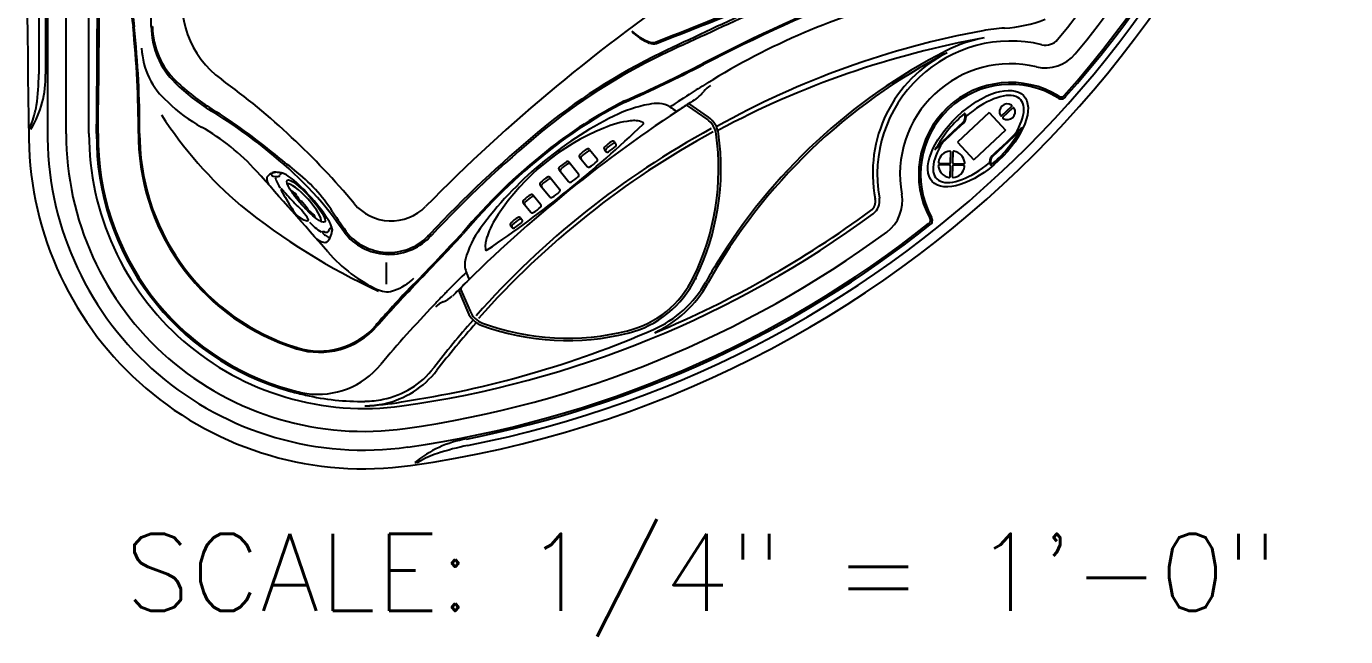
# Model space of a CAD drawing. Extents: x 1075 to 1144, y 510 to 635.
# Drawn here: x 1075.3 to 1143.7, y 510.3 to 541.9 of the extents above; entities that cross this region are included whole.
import ezdxf
from ezdxf.enums import TextEntityAlignment as Align

# ---------------------------------------------------------------- set-up
doc = ezdxf.new("R2010")
doc.units = 0
doc.header["$MEASUREMENT"] = 0
doc.layers.add('1', color=4, linetype='Continuous')
doc.layers.add('DIM', color=3, linetype='Continuous')
doc.styles.add('SIMPLEX', font='simplex')

# ---------------------------------------------------------------- blocks, each defined once
blk = doc.blocks.new('F')
at = {"layer": '1', "color": 3}
for p, q in [((1.13, 2.119), (1.523, 1.633)), ((1.9, 2.118), (1.979, 2.02)), ((2.416, 2.516), (2.495, 2.418)), ((0.064, 1.459), (0.557, 0.851)), ((0.614, 1.722), (1.006, 1.237)), ((-0.452, 1.061), (0.039, 0.455)), ((-1.43, 0.269), (-0.939, -0.337)), ((-0.914, 0.667), (-0.422, 0.059)), ((-2.311, -0.646), (-1.919, -1.13)), ((-1.795, -0.248), (-1.401, -0.734)), ((-2.967, -1.822), (-2.89, -1.917)), ((-2.451, -1.424), (-2.373, -1.521))]:
    blk.add_line(p, q, dxfattribs=at)
for centre, radius, start, end in [((-38.87, 48.145), 61.877, 304.10274, 313.7293), ((3.726, -0.886), 4.514, 96.24872, 114.25152), ((3.429, 2.354), 1.262, 68.96384, 98.87325), ((3.861, 3.475), 0.0609, 313.7293, 68.96384), ((6.418, -7.93), 12.05, 112.16541, 146.36391), ((2.328, -0.013), 2.531, 121.66726, 132.32737), ((1.052, 2.056), 0.1, 38.99332, 121.66726), ((1.131, 1.958), 0.1, 38.99332, 121.66726), ((1.977, 2.181), 0.1, 132.32737, 218.99332), ((3.614, 0.384), 2.531, 121.66726, 132.32737), ((2.057, 2.083), 0.1, 132.32737, 218.99332), ((3.694, 0.286), 2.531, 121.66726, 132.32737), ((0.563, 4.464), 2.906, 302.0951, 311.32656), ((2.338, 2.453), 0.1, 38.99332, 121.66726), ((2.418, 2.355), 0.1, 38.99332, 121.66726), ((2.416, 2.356), 0.1, 311.32656, 38.99332), ((1.263, -0.673), 2.531, 121.66726, 132.32737), ((1.342, -0.771), 2.531, 121.66726, 132.32737), ((-0.013, 1.396), 0.1, 38.99332, 121.66726), ((0.066, 1.298), 0.1, 38.99332, 121.66726), ((0.691, 1.785), 0.1, 132.32737, 218.99332), ((0.771, 1.686), 0.1, 132.32737, 218.99332), ((2.408, -0.111), 2.531, 121.66726, 132.32737), ((-0.408, 3.678), 2.906, 302.0951, 311.32656), ((1.445, 1.57), 0.1, 311.32656, 38.99332), ((2.054, 2.086), 0.1, 218.99332, 302.0951), ((0.284, -1.465), 2.531, 121.66726, 132.32737), ((-0.992, 0.604), 0.1, 38.99332, 121.66726), ((-0.374, 1.124), 0.1, 132.32737, 218.99332), ((-0.295, 1.026), 0.1, 132.32737, 218.99332), ((-1.374, 2.895), 2.906, 302.0951, 311.32656), ((0.479, 0.788), 0.1, 311.32656, 38.99332), ((1.083, 1.3), 0.1, 218.99332, 302.0951), ((-1.352, 0.332), 0.1, 132.32737, 218.99332), ((-1.273, 0.234), 0.1, 132.32737, 218.99332), ((0.364, -1.563), 2.531, 121.66726, 132.32737), ((-0.912, 0.506), 0.1, 38.99332, 121.66726), ((-0.499, -0.004), 0.1, 311.32656, 38.99332), ((0.117, 0.518), 0.1, 218.99332, 302.0951), ((-2.233, -0.583), 0.1, 132.32737, 218.99332), ((-0.596, -2.38), 2.531, 121.66726, 132.32737), ((-2.154, -0.681), 0.1, 132.32737, 218.99332), ((-0.517, -2.478), 2.531, 121.66726, 132.32737), ((-1.872, -0.311), 0.1, 38.99332, 121.66726), ((-1.793, -0.409), 0.1, 38.99332, 121.66726), ((-0.861, -0.274), 0.1, 218.99332, 302.0951), ((-2.352, 2.103), 2.906, 302.0951, 311.32656), ((-0.031, -3.766), 4.375, 144.97779, 161.87641), ((-1.841, -1.067), 0.1, 218.99332, 302.0951), ((-3.332, 1.31), 2.906, 302.0951, 311.32656), ((-1.479, -0.797), 0.1, 311.32656, 38.99332), ((-2.889, -1.759), 0.1, 132.32737, 218.99332), ((-1.253, -3.556), 2.531, 121.66726, 132.32737), ((-2.81, -1.857), 0.1, 132.32737, 218.99332), ((-2.813, -1.854), 0.1, 218.99332, 302.0951), ((-1.173, -3.654), 2.531, 121.66726, 132.32737), ((-4.304, 0.524), 2.906, 302.0951, 311.32656), ((-2.529, -1.487), 0.1, 38.99332, 121.66726), ((-2.449, -1.585), 0.1, 38.99332, 121.66726), ((-2.45, -1.584), 0.1, 311.32656, 38.99332), ((-2.806, -2.909), 1.473, 159.98866, 185.3846), ((-4.211, -3.041), 0.0609, 185.3846, 304.10274)]:
    blk.add_arc(centre, radius, start, end, dxfattribs=at)
blk = doc.blocks.new('ROTY')
at = {"layer": '1', "linetype": 'Continuous'}
for centre, radius, start, end in [((-0.616, 1.513), 0.763, 114.01023, 136.09207), ((-0.773, 1.865), 0.377, 82.96146, 114.01023), ((-1.243, -1.944), 4.215, 80.93051, 82.96146), ((-1.039, -0.668), 2.924, 76.76813, 80.93051), ((1.23, -0.56), 1.054, 309.88861, 318.97012), ((1.849, -1.098), 0.234, 318.97012, 347.08813), ((-0.909, -0.042), 3.184, 339.62431, 346.41714)]:
    blk.add_arc(centre, radius, start, end, dxfattribs=at)
at = {"layer": '1', "color": 3, "linetype": 'Continuous'}
for centre, radius, start, end in [((-0.927, 2.105), 0.0513, 134.3266, 230.98389), ((-0.729, 1.903), 0.334, 88.14356, 134.3266), ((-0.684, 2.796), 0.781, 249.37116, 274.83427), ((-0.623, 2.115), 0.0971, 272.80319, 347.35006), ((-0.406, 2.098), 0.121, 140.44503, 180.24516), ((-0.45, 2.135), 0.0637, 87.78777, 140.44503), ((2.217, 3.079), 3.198, 200.69078, 211.3953), ((7.639, 5.512), 9.13, 207.47677, 214.33311), ((-1.359, 0.33), 1.387, 40.45711, 46.92771), ((9.448, 9.546), 12.816, 220.45711, 224.64193), ((1.171, 0.87), 1.186, 205.37982, 253.53886), ((-2.086, -2.076), 3.561, 31.8784, 47.28703), ((0.883, -0.164), 0.113, 244.58557, 299.69582), ((0.901, -0.23), 0.0502, 319.80044, 40.89631), ((2.723, 1.074), 2.226, 219.58303, 239.72153), ((2.103, -0.748), 0.075, 37.59308, 173.90052), ((1.699, -0.878), 0.0314, 85.73665, 241.79875), ((2.081, -0.616), 0.491, 216.16668, 236.3184), ((1.639, -1.679), 0.835, 80.48817, 85.73665), ((1.93, 0.057), 0.925, 260.48817, 266.83098), ((2.622, 0.105), 1.392, 234.41229, 244.89166), ((1.887, -0.725), 0.142, 266.83098, 353.90052)]:
    blk.add_arc(centre, radius, start, end, dxfattribs=at)
at = {"layer": '1', "color": 2, "linetype": 'Continuous'}
for centre, radius, start, end in [((3.848, 6.904), 6.78, 235.5426, 237.97987), ((-0.662, 0.205), 1.241, 23.69319, 51.50247), ((0.166, 1.016), 0.164, 8.51481, 57.97987), ((1.087, 1.407), 0.843, 205.75717, 231.40658), ((-0.977, -0.913), 2.265, 33.40201, 47.20212), ((0.163, -0.558), 1.115, 33.60403, 57.20434), ((1.529, 0.747), 0.741, 213.88863, 234.96411), ((0.88, -0.238), 0.439, 14.3626, 59.41001)]:
    blk.add_arc(centre, radius, start, end, dxfattribs=at)
at = {"layer": '1', "linetype": 'Continuous'}
for centre, major_axis, ratio, start_param, end_param in [((0.843, 0.669), (-1.321, 1.497), 0.178146, 3.141593, 6.283185), ((0.375, 0.339), (-1.54, 1.703), 0.220295, 6.283185, 6.840134), ((0.375, 0.339), (-1.54, 1.703), 0.220295, 8.766501, 9.466879)]:
    blk.add_ellipse(centre, major_axis=major_axis, ratio=ratio, start_param=start_param, end_param=end_param, dxfattribs=at)
at = {"layer": '1', "color": 3, "linetype": 'Continuous'}
for centre, major_axis, ratio, start_param, end_param in [((-0.428, 1.308), (-0.0379, 0.061), 0.468859, -1.271156, 1.443177), ((0.704, 0.636), (-0.88, 0.98), 0.23072, 3.246849, 6.181602)]:
    blk.add_ellipse(centre, major_axis=major_axis, ratio=ratio, start_param=start_param, end_param=end_param, dxfattribs=at)
blk.add_ellipse((0.819, 0.742), major_axis=(-0.97, 1.08), ratio=0.19928, dxfattribs=at)
blk = doc.blocks.new('control hd')
at = {"layer": '1', "color": 4}
for p, q in [((0.022, 1.154), (-1.814, 1.151)), ((-2.015, 0), (-2.39, 0.377)), ((-2.323, 0.443), (-1.947, 0.068)), ((-1.876, 0.068), (-1.5, 0.444)), ((-1.434, 0.377), (-1.808, 0)), ((-1.234, 0.094), (-1.234, 0.094)), ((1.349, 0.595), (-0.901, 0.591)), ((-0.901, 0.591), (-0.901, -0.654)), ((1.35, 0.59), (1.35, -0.655)), ((1.672, 0.057), (1.672, 0.057)), ((1.721, 0.018), (2.409, 0.019)), ((-2.587, -0.177), (-2.587, -0.177)), ((-2.389, -0.447), (-2.015, -0.07)), ((-1.947, -0.138), (-2.323, -0.514)), ((-1.5, -0.513), (-1.876, -0.138)), ((-1.808, -0.07), (-1.432, -0.447)), ((-0.901, -0.654), (-0.9, -0.658)), ((1.35, -0.655), (-0.9, -0.658)), ((1.672, -0.115), (1.672, -0.115)), ((1.721, -0.076), (2.409, -0.077)), ((-0.077, -1.196), (-0.077, -1.152)), ((-0.077, -1.196), (1.826, -1.193))]:
    blk.add_line(p, q, dxfattribs=at)
at = {"layer": '1', "color": 3, "linetype": 'Continuous'}
for p, q in [((-0.901, 0.591), (-0.9, 0.587)), ((1.349, 0.595), (1.35, 0.59))]:
    blk.add_line(p, q, dxfattribs=at)
at = {"layer": '1', "color": 4}
for centre, radius, start, end in [((0, -4.564), 5.996, 86.49678, 107.63239), ((0.022, 1.51), 0.356, 270.04045, 345.62981), ((0.377, 1.4), 0.0243, 22.01453, 115.72876), ((0.309, 1.391), 0.0927, 337.85049, 11.30572), ((-1.645, -0.607), 1.766, 95.49871, 102.2606), ((-0.717, 143.772), 142.67, 269.47696, 270.29707), ((0.021, 1.508), 0.404, 270.29707, 337.85049), ((-1.939, -0.035), 0.668, 142.69732, 217.47764), ((-2.427, 0.337), 0.0542, 47.02378, 142.69732), ((-2.286, 0.481), 0.0532, 127.47764, 225.38823), ((-1.911, -0.007), 0.668, 52.69732, 127.47764), ((-2.05, -0.035), 0.05, 315.14863, 44.93885), ((-1.911, 0.104), 0.05, 225.14863, 314.93885), ((-1.772, -0.035), 0.05, 135.14863, 224.93885), ((-1.539, 0.481), 0.0542, 317.02378, 52.69732), ((-1.396, 0.339), 0.0532, 37.47764, 135.38823), ((-1.884, -0.035), 0.668, 322.69732, 37.47764), ((1.721, 0.068), 0.05, 168.67495, 269.92128), ((2.065, -0.027), 0.407, 15.04042, 165.11227), ((2.409, 0.069), 0.05, 270.07872, 11.32505), ((-2.427, -0.409), 0.0532, 217.47764, 315.38823), ((-2.283, -0.551), 0.0542, 137.02378, 232.69732), ((-1.911, -0.063), 0.668, 232.69732, 307.47764), ((-1.911, -0.174), 0.05, 45.14863, 134.93885), ((-1.537, -0.551), 0.0532, 307.47764, 45.38823), ((-1.395, -0.407), 0.0542, 227.02378, 322.69732), ((1.721, -0.126), 0.05, 90.07872, 191.32505), ((2.065, -0.031), 0.407, 194.88773, 344.95958), ((2.409, -0.127), 0.05, 348.67495, 89.92128), ((-0.08, -1.545), 0.393, 89.53809, 161.83351), ((0.001, 4.605), 6.079, 266.02261, 287.47341), ((-0.077, -1.552), 0.356, 90.0389, 164.866), ((1.73, -857.722), 856.572, 89.984639, 90.120831), ((1.538, 1.573), 2.781, 275.95482, 279.76992), ((1.965, -1.705), 0.555, 82.74146, 90.56738), ((1.984, -1.011), 0.159, 279.21246, 290.57693), ((2.033, -1.172), 0.0177, 62.06447, 82.74146), ((2.039, -1.157), 0.00343, 292.28381, 320.9031), ((2.04, -1.158), 0.00148, 320.9031, 62.06447), ((-0.427, -1.432), 0.0282, 161.56574, 282.62197)]:
    blk.add_arc(centre, radius, start, end, dxfattribs=at)
blk.add_ellipse((0, 0), major_axis=(-3.249, -0.005), ratio=0.482693, dxfattribs=at)
at = {"layer": '1', "color": 3}
for start_param, end_param in [(5.226655, 7.715547), (2.116039, 4.599251)]:
    blk.add_ellipse((0.006, -0.033), major_axis=(-2.99, 0), ratio=0.436917, start_param=start_param, end_param=end_param, dxfattribs=at)
blk = doc.blocks.new('19 HS TX')
at = {"layer": '1', "color": 2, "linetype": 'Continuous'}
blk.add_line((2.764, 16.59), (2.764, 50.487), dxfattribs=at)
at = {"layer": '1', "color": 3, "linetype": 'Continuous'}
for p, q in [((5.047, 22.121), (5.11, 22.121)), ((5.994, 22.15), (6.057, 22.151)), ((32.193, 21.272), (32.143, 21.334)), ((34.584, 20.241), (34.626, 20.173)), ((7.289, 19.306), (7.233, 19.224)), ((34.893, 19.255), (35.107, 19.387)), ((6.835, 18.201), (6.837, 18.207)), ((34.886, 17.437), (33.865, 18.15)), ((33.88, 18.145), (33.865, 18.15)), ((33.237, 17.739), (33.237, 17.739)), ((16.188, 11.392), (16.115, 11.322)), ((20.448, 11.385), (20.521, 11.317)), ((18.191, 8.788), (18.191, 9.904)), ((22.491, 9.043), (22.491, 9.043)), ((34.222, 9.087), (34.259, 9.069)), ((17.764, 8.484), (17.762, 8.487)), ((21.925, 8.48), (22.409, 7.333)), ((17.69, 6.604), (17.63, 6.657)), ((30.715, 6.248), (30.726, 6.205))]:
    blk.add_line(p, q, dxfattribs=at)
at = {"layer": '1', "linetype": 'Continuous'}
for p, q in [((34.815, 17.335), (33.821, 18.028)), ((22.053, 8.498), (22.524, 7.382))]:
    blk.add_line(p, q, dxfattribs=at)
for centre, radius, start, end in [((1166.476, 33.535), 1166.958, 179.15513, 180.84494), ((11.489, 55.822), 56.992, 278.00767, 351.99168), ((72.788, -42.122), 71.747, 123.02859, 134.97219), ((33.085, 11.262), 6.968, 100.65092, 116.45165), ((32.188, 16.669), 1.493, 61.88449, 105.20492), ((43.553, 32.527), 18.03, 233.7523, 235.10094), ((33.75, 17.926), 0.125, 55.09369, 123.02859), ((38.557, 0.263), 19.253, 116.45165, 143.66255), ((34.171, 16.412), 1.125, 8.02335, 55.09356), ((22.567, 14.776), 12.844, 333.98151, 8.02335), ((17.01, 16.583), 17.366, 180.84494, 278.00767), ((26.847, 8.876), 4.717, 143.66255, 165.18805), ((23.197, 9.806), 0.952, 162.34911, 204.42409), ((9.701, 3.677), 13.871, 22.76207, 24.42409), ((29.421, 11.431), 5.217, 284.01944, 333.98151), ((22.168, 8.547), 0.125, 134.97219, 202.90738), ((23.561, 7.82), 1.125, 202.9074, 249.97761), ((27.573, 18.83), 12.844, 249.97761, 284.01944)]:
    blk.add_arc(centre, radius, start, end, dxfattribs=at)
at = {"layer": '1', "color": 3, "linetype": 'Continuous'}
for centre, radius, start, end in [((50835.815, 33.558), 50835.203, 179.9806481, 180.0194052), ((-45904113.378, 41.534), 45904114.959, 359.99996886, 0.0000111784), ((-1914.461, 33.54), 1917.694, 359.493567, 0.440708), ((-1486.816, 33.295), 1490.147, 359.357699, 0.576598), ((11.489, 55.822), 56.023, 318.32622, 351.99168), ((11.478, 55.825), 55.066, 320.39625, 351.99016), ((5253.517, 33.533), 5253.371, 179.848816, 180.151114), ((12203.608, 33.521), 12203.105, 179.9348626, 180.0649968), ((11.489, 55.822), 56.462, 281.14235, 348.857), ((11.489, 55.822), 56.12, 318.32622, 348.85699), ((-93.313, 340.44), 342.882, 291.46221, 293.184), ((-53.591, 244.484), 239.129, 291.02249, 293.48598), ((276.383, -504.32), 578.894, 113.907886, 114.923382), ((140.006, -203.194), 248.459, 113.29858, 115.65269), ((-31.052, 22.045), 37.047, 0.16254, 3.7104), ((54.089, -11.776), 36.489, 103.50968, 121.34532), ((10.097, 22.162), 4.103, 180.16254, 225.72371), ((10.048, 22.191), 3.992, 180.5703, 226.28238), ((32.767, 23.667), 2.56, 223.49662, 248.31706), ((32.74, 23.868), 2.684, 227.01123, 250.87086), ((57.177, -22.057), 44.716, 100.38709, 119.25132), ((50.786, 12.808), 9.269, 93.36035, 100.38709), ((49.834, 29.026), 6.976, 273.36035, 291.11792), ((32.03, 21.813), 0.565, 248.31706, 286.77859), ((31.999, 21.732), 0.424, 250.87086, 289.85078), ((57.448, -24.459), 46.751, 100.17818, 118.12889), ((50.441, 14.594), 7.073, 100.21791, 117.0988), ((9.419, 21.209), 3.93, 182.84107, 229.12657), ((45.832, -7.101), 30.925, 115.65269, 129.81694), ((45.732, -6.914), 30.616, 115.74468, 129.69307), ((60.871, -5.786), 29.85, 117.10055, 150.64538), ((60.864, -5.775), 29.954, 117.0988, 148.71), ((50.371, 14.55), 6.964, 116.41326, 191.10984), ((52.364, 21.997), 2, 256.46524, 320.40327), ((50.554, 14.476), 5.735, 76.46524, 190.25525), ((-4.664, 19.526), 5.177, 328.63117, 1.65092), ((-11.579, 19.759), 11.744, 351.69644, 359.58631), ((14.54, 26.719), 10.467, 225.72371, 238.65092), ((15.255, 27.637), 11.526, 226.28238, 237.97837), ((72.844, -42.207), 72.235, 121.69426, 122.49427), ((50.554, 14.477), 4.766, 58.33422, 208.39269), ((72.844, -42.207), 72.235, 122.49427, 123.59569), ((32.892, 20.188), 2.248, 307.06603, 320.99854), ((35.81, 17.825), 1.507, 123.07952, 140.99854), ((50.554, 14.477), 4.669, 58.34521, 208.37052), ((53.18, 18.661), 0.274, 229.95128, 326.16838), ((53.177, 18.681), 0.191, 230.51035, 325.60464), ((-4.179, 18.679), 4.265, 337.26691, 351.69644), ((12.255, 23.69), 7.68, 225.23788, 241.60591), ((-7.259, -8.364), 30.935, 50.51097, 57.97837), ((72.807, -42.146), 71.777, 122.85586, 123.45469), ((72.807, -42.146), 71.777, 122.49426, 122.85586), ((25.325, 29.873), 22.478, 213.22117, 229.20053), ((-4.533, -4.591), 26.195, 49.88571, 58.65092), ((34.171, 16.412), 1.25, 8.02335, 55.09356), ((-2003.654, -3.498), 2003.514, 0.581354, 0.587078), ((17.01, 16.583), 15.429, 179.98956, 278.00774), ((16.859, 16.44), 13.702, 179.37008, 254.62638), ((16.856, 16.438), 13.62, 179.3577, 254.6313), ((3.066, 7.137), 11.253, 41.8096, 60.52167), ((66.055, -31.359), 62.507, 129.81694, 136.85581), ((65.843, -31.143), 62.103, 129.69307, 136.8672), ((56.405, -22.556), 44.826, 118.47084, 138.49125), ((56.439, -22.611), 44.701, 118.47084, 138.49125), ((22.567, 14.776), 12.969, 333.98151, 8.02335), ((17.01, 16.583), 16.397, 180.84494, 278.00767), ((0.726, 1.03), 18.512, 33.88479, 51.12644), ((-121.454, -150.836), 213.521, 50.8255, 51.17445), ((-243.938, -215.004), 343.455, 41.02962, 41.96131), ((8.246, 7.973), 8.482, 32.51001, 52.38142), ((42.938, 13.09), 0.611, 307.22106, 11.10984), ((42.942, 13.099), 2, 306.37428, 10.2582), ((32.213, 39.658), 34.405, 231.16475, 245.1978), ((67.633, 47.851), 63.054, 214.06593, 215.32486), ((11.327, 56.067), 53.961, 292.64291, 306.34568), ((11.489, 55.822), 56.023, 278.00767, 308.42383), ((11.489, 55.822), 56.12, 281.14236, 308.42383), ((46.206, 12.096), 0.192, 301.34395, 36.54327), ((46.226, 12.092), 0.275, 300.74375, 37.1438), ((18.322, 13.282), 2.949, 220.91501, 318.21493), ((18.321, 13.285), 2.852, 221.58437, 318.23003), ((11.515, 55.748), 54.978, 277.99223, 306.38566), ((21.115, 15.644), 7.903, 221.02962, 245.08692), ((60.005, -5.27), 28.958, 148.68043, 150.70759), ((17.743, 11.026), 2.69, 288.68732, 313.95589), ((72.868, -42.205), 72.235, 134.36592, 135.50663), ((72.807, -42.146), 71.777, 134.5066, 135.14437), ((29.421, 11.431), 5.342, 284.01944, 333.98151), ((29.705, 11.728), 5.784, 293.76435, 330.70759), ((18.213, 9.35), 0.957, 242.94416, 294.18353), ((72.868, -42.205), 72.235, 135.69363, 135.81252), ((72.868, -42.205), 72.235, 135.50663, 135.69363), ((72.807, -42.146), 71.777, 135.14437, 135.50663), ((29.642, 11.663), 5.924, 294.4925, 331.61419), ((58.182, -28.668), 52.261, 135.91453, 140.4415), ((72.868, -42.205), 72.235, 135.81252, 136.30663), ((21.64, 6.662), 1.312, 112.76032, 133.76423), ((20.395, 9.63), 1.906, 292.76032, 309.4157), ((59.071, -25.208), 48.544, 138.59283, 142.33956), ((23.561, 7.82), 1.25, 202.9074, 249.97761), ((11.213, 54.354), 52.248, 278.53212, 293.48648), ((59.748, -25.76), 49.208, 138.63353, 142.31612), ((27.573, 18.83), 12.969, 249.97761, 284.01944), ((14.623, 7.314), 4.238, 262.27468, 320.4415), ((17.136, 7.157), 4.428, 281.44223, 322.33956), ((17.056, 7.216), 4.736, 282.29131, 322.31612), ((16.859, 16.442), 13.705, 254.62638, 257.94385), ((16.294, 14.391), 11.497, 254.6313, 258.76285), ((16.814, 14.904), 12.194, 256.64421, 271.19741), ((16.957, 8.044), 5.332, 271.19741, 281.44223), ((16.608, 15.54), 13.07, 272.02128, 280.38856), ((17.035, 7.316), 4.838, 270.40886, 282.29131), ((23.285, -4.859), 5.699, 99.59817, 129.51891), ((22.311, -4.514), 4.762, 108.06031, 121.03133), ((25.155, -13.236), 13.936, 101.40081, 108.06031), ((11.489, 55.822), 56.875, 278.258, 278.45957)]:
    blk.add_arc(centre, radius, start, end, dxfattribs=at)
at = {"layer": '1', "color": 2, "linetype": 'Continuous'}
for centre, radius, start, end in [((201.61, 42.968), 197.665, 184.49502, 186.05398), ((201.61, 42.968), 197.603, 184.49502, 186.05398), ((12.571, 23.451), 5, 166.12411, 233.99222), ((85.718, -51.649), 91.897, 123.97373, 135.4589), ((77.773, -63.304), 94.031, 111.68644, 117.33348), ((77.773, -63.304), 93.969, 111.68644, 117.33348), ((11.48, 55.828), 53.884, 320.39232, 322.67897), ((-44.849, 16.829), 50.176, 359.72738, 6.05398), ((-44.849, 16.829), 50.239, 359.72738, 6.05398), ((50.559, 14.474), 6.919, 76.51246, 190.22621), ((52.363, 21.998), 0.818, 256.51246, 320.37511), ((0.899, 85.425), 73.39, 293.82006, 297.33348), ((0.899, 85.425), 73.452, 293.82006, 297.33348), ((-12.814, -11.477), 38.178, 39.80347, 53.99222), ((41.294, -2.899), 23.759, 116.92575, 128.56089), ((41.294, -2.899), 23.697, 116.92575, 128.56089), ((17.025, 16.6), 14.261, 180.03987, 277.9388), ((17.896, 16.603), 12.569, 180.05978, 181.63632), ((17.896, 16.603), 12.506, 180.05978, 181.63632), ((17.01, 16.59), 11.683, 181.69611, 252.68661), ((17.01, 16.59), 11.62, 181.69611, 252.68661), ((45.364, -8.058), 30.331, 128.49753, 140.00993), ((45.364, -8.058), 30.268, 128.49753, 140.00993), ((42.941, 13.1), 0.821, 306.42579, 10.22621), ((18.437, 14.563), 2.5, 219.80347, 315.4589), ((11.588, 55.586), 53.624, 277.9388, 306.42579), ((-206.814, 226.121), 313.854, 316.16994, 316.84088), ((-206.814, 226.121), 313.916, 316.16994, 316.84088), ((72.807, -42.146), 73.582, 136.26049, 138.5077), ((72.807, -42.146), 73.663, 136.25583, 137.90709), ((72.807, -42.146), 73.663, 137.90709, 138.50704), ((14.712, 9.224), 3.967, 252.70095, 318.65234), ((14.712, 9.224), 3.904, 252.70095, 318.65234)]:
    blk.add_arc(centre, radius, start, end, dxfattribs=at)
at = {"color": 1, "rotation": 43.18073577683643}
blk.add_blockref('control hd', (48.86, 16.333), dxfattribs=at)
at = {"layer": '1', "color": 1, "linetype": 'Continuous'}
for name, p in [('F', (27.593, 13.65)), ('ROTY', (13.197, 12.35))]:
    blk.add_blockref(name, p, dxfattribs=at)

msp = doc.modelspace()

# ---------------------------------------------------------------- block references
at = {"layer": '1'}
msp.add_blockref('19 HS TX', (1075.762, 519.794), dxfattribs=at)

# ---------------------------------------------------------------- texts
at = {"layer": 'DIM', "style": 'SIMPLEX'}
msp.add_text('SCALE: 1/4" = 1\'-0"', height=4, dxfattribs=at).set_placement((1110.285, 511.643), align=Align.CENTER)

doc.saveas('drawing.dxf')
